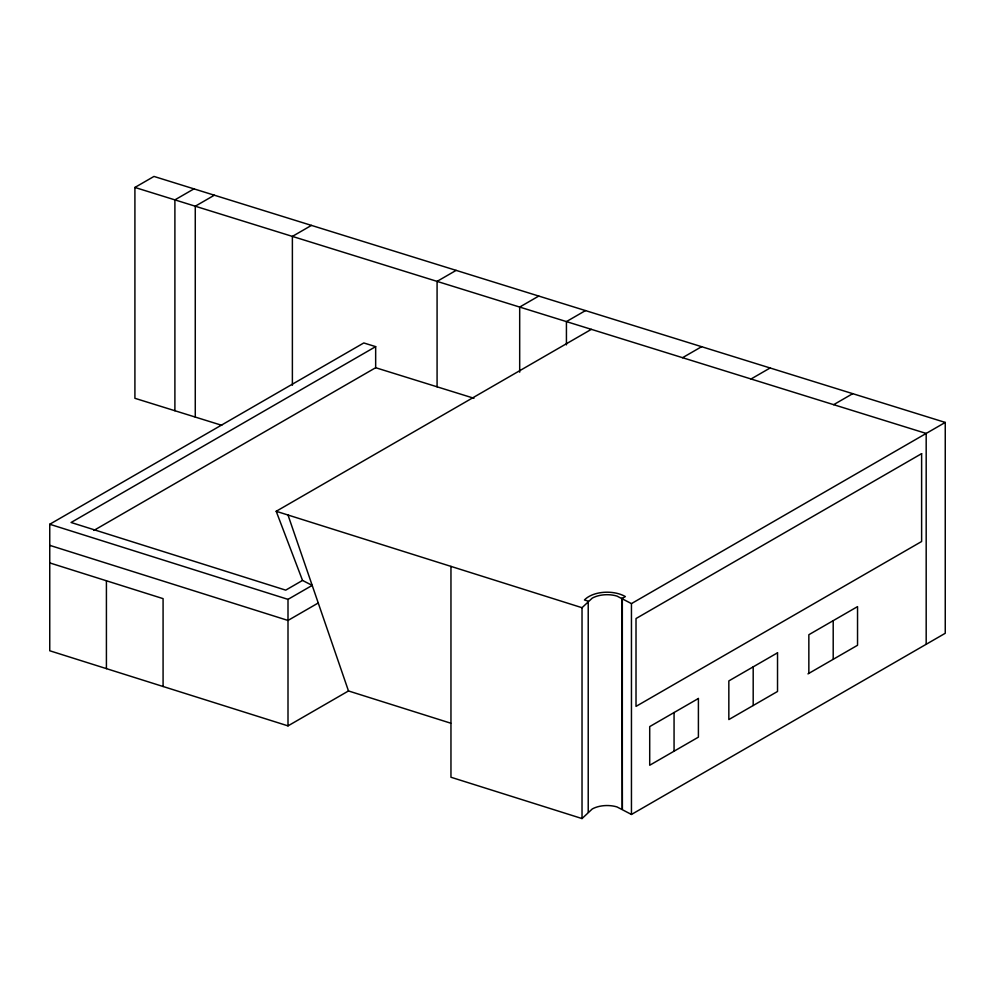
<?xml version="1.0" encoding="UTF-8"?>
<svg xmlns="http://www.w3.org/2000/svg" width="995" height="995" viewBox="0 0 995 995"><rect width="100%" height="100%" fill="white"/><g stroke="black" fill="none" stroke-linecap="round" stroke-linejoin="round"><path stroke-width="1.49" d="M582.025 818.562L582.025 607.709L592.249 598.119A21.517 12.425 0 0 1 616.962 596.08L631.452 603.604L945.25 422.427L945.25 633.28L631.452 814.457L616.962 806.92A21.517 12.425 0 0 0 592.249 808.972L582.025 818.562L450.959 777.244L450.959 566.391M221.748 425.3L134.91 398.298L134.91 187.446L153.976 176.438L945.25 422.427M193.963 188.876L174.896 199.883L174.896 410.736M214.335 195.207L195.269 206.214L195.269 417.067M311.447 225.392L292.381 236.4L292.381 385.239M456.133 270.379L437.079 281.386L437.079 386.806M450.698 723.178L348.486 690.953L288.003 725.877L49.75 650.767L49.75 524.253L363.797 342.952L375.662 346.633L375.662 367.715L93.891 530.41M375.662 346.633L71.08 522.487L285.714 590.147L302.53 580.433L312.194 585.396L288.003 599.363L49.75 524.253M538.755 296.062L519.688 307.069L519.688 372.18M585.495 310.589L566.429 321.596L566.429 344.855M302.53 580.433L276.2 511.293L591.353 329.345M682.545 357.702L701.612 346.695M318.251 602.982L288.003 620.445L49.75 545.347M751.038 378.995L770.105 367.988M833.648 404.679L852.715 393.672M807.965 673.889L857.541 645.27L857.541 606.614L808.848 634.723L808.848 673.379M134.91 187.446L926.183 433.434L926.183 644.287M375.662 367.715L473.956 398.274M276.2 511.293L582.025 607.709M49.75 562.909L163.081 598.642L163.081 686.488M288.003 515.024L348.486 690.953M833.201 620.669L833.201 659.324M753.19 666.861L753.19 705.517M674.063 712.544L674.063 751.2M631.452 603.604L631.452 814.457M621.887 598.119L622.323 809.184L622.323 598.331L625.37 596.577A25.82 14.913 0 0 0 584.438 599.973L588.219 601.167L588.219 812.019M288.003 599.363L288.003 725.877M106.415 580.781L106.415 668.628M921.619 453.645L636.016 618.542L636.016 706.388L921.619 541.504L921.619 453.645M698.403 698.49L649.71 726.599L649.71 765.254L698.403 737.146L698.403 698.49M777.53 652.807L728.837 680.916L728.837 719.572L777.53 691.463L777.53 652.807"/></g></svg>
